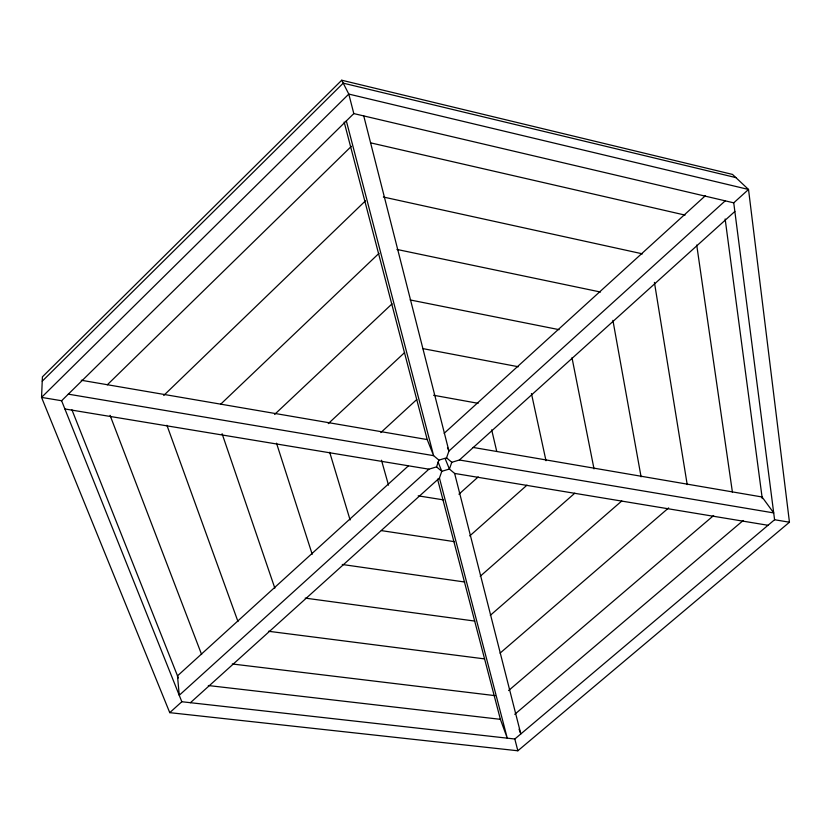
<?xml version="1.0" encoding="UTF-8"?>
<svg xmlns="http://www.w3.org/2000/svg" width="831" height="831" viewBox="0 0 831 831"><rect width="100%" height="100%" fill="white"/><g stroke="black" fill="none" stroke-linecap="round" stroke-linejoin="round"><path stroke-width="1.25" d="M408.25 465.983L177.491 675.863L179.247 695.277L428.91 469.183L436.545 466.887L438.903 460.135L446.548 457.829L448.937 451.046L725.234 200.832M190.434 702.694L439.443 478.012L441.801 471.312L438.082 462.026M734.853 211.469L459.408 460L451.794 462.296L449.405 469.027L441.801 471.312L436.545 466.887M341.728 80.223L42.412 376.848L41.55 397.395L169.753 712.655L517.848 750.777L789.45 522.211L748.523 189.468L732.485 174.417L341.728 80.223L348.791 94.08L353.809 113.587L61.608 400.739L41.55 397.395L348.791 94.08L748.523 189.468L733.742 202.837L774.585 519.739L514.815 739.008L181.823 701.738L169.753 712.655M42.225 381.2L343.224 83.152L735.882 177.605M107.303 384.805L351.399 146.277M163.707 395.494L365.463 200.832M220.703 404.178L379.019 253.31M274.614 414.44L392.066 303.845M328.287 423.602L404.645 352.552M380.837 432.577L416.767 399.514M444.17 433.304L705.342 195.752M458.93 494.196L478.22 476.911M469.754 535.922L526.989 485.148M480.214 576.278L574.792 493.199M490.28 615.345L621.765 500.989M500.085 653.124L668.643 507.907M508.593 690.551L713.642 515.521M514.742 714.317L743.174 520.507M208.311 685.533L500.106 719.293M232.285 663.979L495.245 695.672M268.475 631.269L484.525 658.89M305.195 598.112L474.781 621.079M342.268 564.478L464.758 582.022M381.387 530.614L454.318 541.646M418.201 495.847L443.598 499.898M774.585 519.739L789.45 522.211M64.901 408.966L428.91 469.183M445.136 458.598L449.405 469.027L454.63 473.441L768.021 525.285M68.319 394.154L433.616 455.658L438.903 460.135M459.408 460L773.713 512.924L762.058 496.98L473.036 447.421M81.241 380.245L427.207 439.568L433.616 455.658L346.34 120.921M433.574 395.255L478.116 403.315M422.709 348.584L518.305 366.741M410.109 299.939L559.086 329.658M396.948 249.445L600.512 292.034M383.371 197.02L642.477 253.85M370.522 142.828L685.076 215.104M353.809 113.587L733.742 202.837M446.548 457.829L451.794 462.296M447.504 447.618L448.937 451.046L363.749 115.924M61.608 400.739L181.823 701.738M71.944 409.849L178.343 677.992M110.056 415.323L201.621 654.527M519.063 729.234L520.829 733.929L454.63 473.441M166.927 425.275L237.978 621.546M222.095 433.709L274.843 588.151M276.515 443.193L312.207 554.287M329.689 452.261L350.111 519.998M381.481 460.229L388.513 485.159M344.159 122.074L427.207 439.568M437.563 479.175L500.387 719.324L507.263 738.157L439.443 478.012M514.815 739.008L517.848 750.777M491.672 429.845L496.699 451.212M531.445 393.551L545.998 460.738M571.988 357.714L594.02 468.902M612.904 320.34L641.075 476.838M654.423 282.395L687.206 484.618M696.721 245.031L732.433 492.284M725.141 218.969L762.266 498.59"/></g></svg>
